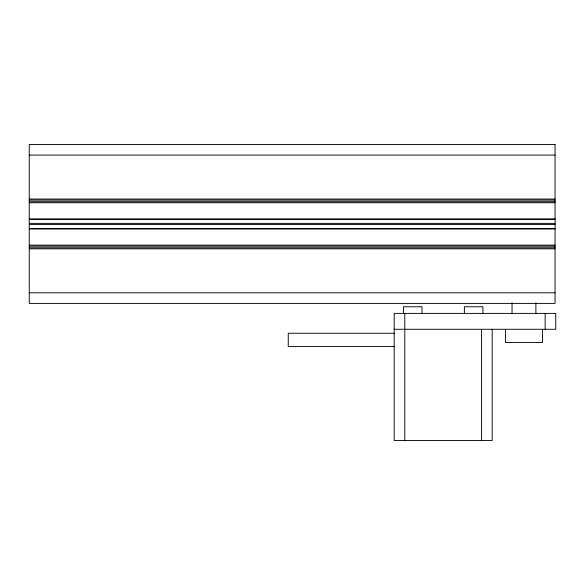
<?xml version="1.0" encoding="UTF-8"?>
<svg xmlns="http://www.w3.org/2000/svg" width="585" height="585" viewBox="0 0 585 585"><rect width="100%" height="100%" fill="white"/><g stroke="black" fill="none" stroke-linecap="round" stroke-linejoin="round"><path stroke-width="0.88" d="M29.25 155.083L555.063 155.083M29.25 199.046L555.063 199.046M29.25 200.107L555.063 200.107M29.25 201.693L555.063 201.693M29.25 202.754L555.063 202.754M29.25 218.892L555.063 218.892M29.25 219.419L555.063 219.419M29.25 223.411L555.063 223.411M29.25 224.464L555.063 224.464M29.25 228.464L555.063 228.464M29.25 228.991L555.063 228.991M29.25 245.115L555.063 245.13M29.25 246.183L555.063 246.183M29.25 247.777L555.063 247.777M29.25 248.837L555.063 248.837M29.25 292.8L555.063 292.8M394.195 329.282L555.75 329.282L555.75 313.392L394.195 313.392L394.195 440.512L492.19 440.512L492.19 329.282M394.195 333.253L288.259 333.253L288.259 346.495L394.195 346.495M545.154 313.392L545.154 329.282M542.507 329.282L542.507 342.525L505.433 342.525L505.433 329.282M535.889 302.95L535.889 313.845M512.05 302.95L512.05 313.845M482.917 313.392L482.917 306.767L464.38 306.767L464.38 313.392M481.594 329.282L481.594 440.512M422.004 313.392L422.004 306.767L403.467 306.767L403.467 313.392M404.791 313.392L404.791 440.512M555.063 144.488L29.25 144.488L29.25 303.396L555.063 303.396L555.063 144.488"/></g></svg>
